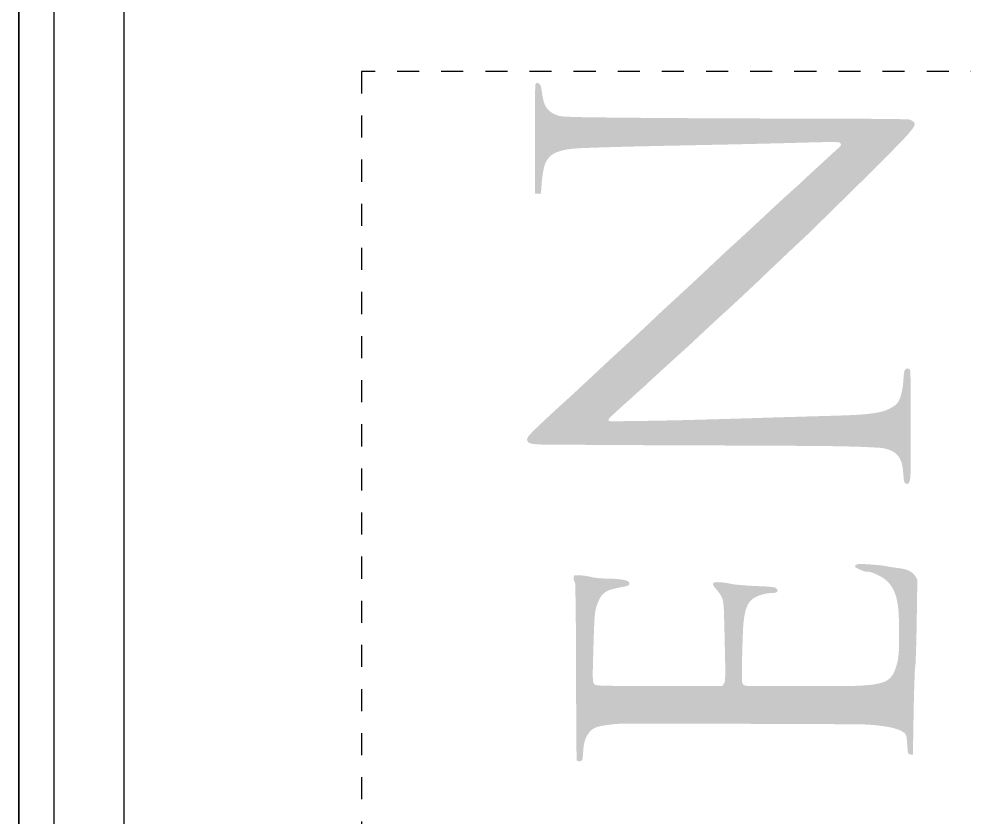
# Model space of a CAD drawing. Header units: inches. Extents: x 1062 to 6528, y -11616 to 5280.
# Drawn here: x 4770 to 4824, y -10907.6 to -10862 of the extents above; entities that cross this region are included whole.
import ezdxf
from ezdxf.enums import TextEntityAlignment as Align

# ---------------------------------------------------------------- set-up
doc = ezdxf.new("R2010")
doc.units = ezdxf.units.IN
doc.header["$LTSCALE"] = 24
doc.header["$MEASUREMENT"] = 0
doc.linetypes.add('DASH', pattern=[0.1236, 0.0618, -0.0618])
doc.linetypes.add('HIDDEN', pattern=[0.375, 0.25, -0.125])
doc.layers.get('Defpoints').update_dxf_attribs({"color": 3, "linetype": 'HIDDEN'})
doc.layers.add('TB', color=5, linetype='CONTINUOUS')
doc.styles.add('ROMANT', font='times.ttf')

# ---------------------------------------------------------------- blocks, each defined once
blk = doc.blocks.new('CAMDEN LOGO')
at = {"layer": 'TB', "true_color": 0x284b69}
h = blk.add_hatch(color=139, dxfattribs=at)
h.dxf.hatch_style = 1
edge = h.paths.add_edge_path()
edge.add_arc((107.1834845945577, 29.16286204242576), 0.1788230601192235, 134.9999653554437, 160.8934864134729)
edge.add_arc((108.2370124103554, 28.79791041466351), 1.293771735739953, 160.8934539102967, 166.9088165929871)
edge.add_arc((108.7525077246028, 28.67803587700288), 1.823021510219944, 166.9088583300401, 172.3264254826773)
edge.add_arc((110.3888024982643, 28.45757253249033), 3.474101360674132, 172.326490249373, 175.6700347105698)
edge.add_arc((112.2682913231274, 28.31527539486925), 5.358969185771497, 175.6701508376098, 179.586967306098)
edge.add_arc((6266.88984467935, -16.04665028835896), 6160.140398732012, 179.5870245829019, 179.6154432893948)
edge.add_arc((1956.273302107312, 12.88615021345063), 1849.426758968881, 179.6154573192836, 179.723860926038)
edge.add_arc((3458.924037394541, 5.644233173530694), 3352.094945103672, 179.7238646589813, 179.793307141626)
edge.add_arc((-3483.97340713532, 30.69028893399135), 3590.847675296449, 359.67574185303755, 359.7933127822847, ccw=False)
edge.add_arc((-34.19960697880288, 11.16664093147594), 141.0186295207984, 358.44728550581556, 359.67569525475926, ccw=False)
edge.add_arc((64.90822758718059, 8.480160132425425), 41.87439090129033, 356.11520234954054, 358.4472892644383, ccw=False)
edge.add_arc((104.5738081740074, 5.786601873558055), 2.117460192498756, 335.6774675575431, 356.1152966267387, ccw=False)
edge.add_arc((105.2352980182204, 5.487613219045699), 1.391538000028679, 318.80238699214186, 335.67751657252245, ccw=False)
edge.add_arc((105.4276560091821, 5.319230280578182), 1.135892912740424, 299.15331578634266, 318.8024022500477, ccw=False)
edge.add_arc((105.2467892803897, 5.643474224230914), 1.507170313855903, 282.5216304459708, 299.15329811145153, ccw=False)
edge.add_arc((104.7788353775677, 7.750520357822353), 3.66555495618572, 273.9591854960071, 282.52160600539037, ccw=False)
edge.add_arc((106.2432707559856, -13.40843179344253), 17.54401427840944, 93.959194572099, 95.33015163152021)
edge.add_arc((104.7126759006387, 2.997001562860675), 1.067334873280145, 95.3301081413037, 105.8886609806264)
edge.add_arc((104.4912448595587, 3.774923893028443), 0.2585117419823826, 105.8885602796253, 132.1184886196137)
edge.add_arc((104.4443049916072, 3.826839701111709), 0.1885217260355378, 132.1185118917909, 165.3449414300047)
edge.add_arc((104.4046405704657, 3.837212324371279), 0.1475234624399163, 165.3449802914053, 246.473559662997)
edge.add_arc((104.766740589831, 4.668932383975942), 1.054647864916191, 246.4734912224733, 265.6900255634798)
edge.add_arc((105.5304058002175, 14.80149205087255), 11.2159445320132, 265.6899222492971, 269.8078996585373)
edge.add_arc((108.0091952025896, 753.7368129803881), 750.1554230511179, 269.8078011305854, 270.010857320047)
edge.add_arc((107.9630822572444, 997.5441681120067), 993.9627825435495, 270.0108522722053, 270.1440076488109)
edge.add_arc((110.3787389781482, 36.43095891865536), 32.84653760575753, 270.1440384004512, 271.7120848261704)
edge.add_arc((110.9883814074465, 16.0348637154473), 12.44133328357687, 271.7121092485019, 274.0444253227857)
edge.add_arc((111.8550007590666, 3.778206901607717), 0.1540770661451856, 274.0444234647217, 327.7553193188945)
edge.add_arc((111.7130285020357, 3.867766605073626), 0.3219373123375512, 327.755273082088, 339.6031003766757)
edge.add_arc((111.8682240349253, 3.810059654903142), 0.1563603044911968, 339.6030344542111, 359.9376354983707)
edge.add_arc((111.8683657531492, 3.810059562971816), 0.156218586252297, 359.9376126398309, 380.283355433713)
edge.add_arc((111.7138028937607, 3.752936236671957), 0.3209995072036311, 20.28332662140201, 32.15538232838529)
edge.add_arc((111.8527654181871, 3.840294575583783), 0.1568591326087735, 32.15537607974653, 65.79750765779013)
edge.add_arc((111.6708122856744, 3.435477843654354), 0.6006873976864533, 65.79749782181176, 78.19565507335545)
edge.add_arc((111.439215097409, 2.327309922110288), 1.732797551315583, 78.19561808739142, 84.95982649322973)
edge.add_arc((110.3585773795912, -9.92542319497855), 14.03309212973144, 84.95980593119734, 86.4091406488968)
edge.add_arc((111.6056731017015, 9.947152829134922), 5.878575946409639, 261.2609292885709, 266.4091203076687, ccw=False)
edge.add_arc((111.275223840923, 7.797485448317701), 3.703658347492022, 253.9836580039154, 261.26098373384247, ccw=False)
edge.add_arc((110.9976809243426, 6.830620966750786), 2.697747319486883, 245.5839742175366, 253.983668579919, ccw=False)
edge.add_arc((110.2692985995272, 5.226100926019825), 0.9356391014137679, 227.0789437409686, 245.5838933292874, ccw=False)
edge.add_arc((110.0245652922786, 4.962930607560423), 0.5762604595960391, 216.0312614565147, 227.0789483575063, ccw=False)
edge.add_arc((111.7645363199026, 6.22854306556647), 2.727835248171252, 212.5444829994735, 216.0312351005976, ccw=False)
edge.add_arc((112.0795677876276, 6.429582733482818), 3.101548739674076, 209.0980340733478, 212.5444591736701, ccw=False)
edge.add_arc((111.8355282181938, 6.293761158418448), 2.822258905095265, 205.3988484442421, 209.0980010692937, ccw=False)
edge.add_arc((111.5569209650639, 6.161473348802502), 2.513840251206681, 192.2745579452254, 205.3988027075009, ccw=False)
edge.add_arc((116.2462048299831, 7.181713639119806), 7.312826958394083, 186.3562426120696, 192.2744975062187, ccw=False)
edge.add_arc((125.2536596743084, 8.185091149285398), 16.37599468278481, 182.5734416920197, 186.3562238678525, ccw=False)
edge.add_arc((201.711922334569, 11.62161657656432), 92.91144814088142, 181.5265953581216, 182.5734965596606, ccw=False)
edge.add_arc((-522.2749924266391, -7.673482909180592), 631.3325394832203, 1.526644584714503, 1.619234559370256)
edge.add_arc((-1157.688705592268, -25.63587077639343), 1267.000089588466, 1.619243368906109, 1.674247316182593)
edge.add_arc((-1154.502787493414, -25.54204247969349), 1263.812790201357, 1.674215337869576, 1.72921928514606)
edge.add_arc((-502.369948351834, -5.854851843476212), 611.3828511569953, 1.729268759834553, 1.823921382208564)
edge.add_arc((1141.892585869125, 46.50605307215366), 1033.713178200136, 181.5702542823865, 181.823959890436, ccw=False)
edge.add_arc((348.7177912109455, 24.7626010902122), 240.2404108129953, 180.8203282164413, 181.5702127026325, ccw=False)
edge.add_arc((1038.013183215666, 34.63121338243596), 929.6064434453377, 180.6687766018504, 180.82026662082, ccw=False)
edge.add_arc((108.5958073041265, 23.78223234993604), 0.1257502430896133, 108.59097908046999, 180.6687702466641, ccw=False)
edge.add_arc((108.5727603012283, 23.85075085864682), 0.05345950801077792, 63.03159813090667, 108.5909931441266, ccw=False)
edge.add_arc((108.354690664637, 23.42217961104816), 0.5343209024575492, 54.62212809091301, 63.03166408008718, ccw=False)
edge.add_arc((108.2486416791407, 23.27283255111442), 0.7174900364177469, 46.74749495307708, 54.622105953889616, ccw=False)
edge.add_arc((107.9968724602695, 23.00521767252812), 1.0849209317068, 40.9710034781254, 46.747486355015496, ccw=False)
edge.add_arc((117.1419163831488, 30.9467560439974), 11.02705083415082, 220.9709834156949, 221.5925265080509)
edge.add_arc((119.9027860725164, 33.39734708501427), 14.71863557404521, 221.5925851481191, 222.0931202821196)
edge.add_arc((118.9640106463939, 32.54931107743383), 13.45354096461608, 222.0931454105372, 222.5989517308444)
edge.add_arc((111.8544104927978, 26.01193750020954), 3.795193920104447, 222.5989388037276, 223.8963305760031)
edge.add_arc((105.998823996686, 20.37771806071092), 4.330833516840652, 42.61071198194509, 43.89618661049229, ccw=False)
edge.add_arc((82.41644147183615, -1.315539896528577), 36.37340217710416, 42.342347015079326, 42.610720323650526, ccw=False)
edge.add_arc((79.5703958867307, -3.90915898159156), 40.22396517860556, 42.06075389271223, 42.34241980298532, ccw=False)
edge.add_arc((77.21958404238103, -6.03039052356857), 43.39034159047688, 41.79470490289458, 42.06078638340108, ccw=False)
edge.add_arc((307.8340517020279, 200.1243064444259), 265.9360099800119, 221.7946908950063, 221.9438890837816)
edge.add_arc((287.2398649612651, 181.6173088897305), 238.2479351840592, 221.9438183095246, 222.1058507469904)
edge.add_arc((294.7856525752832, 188.4367966639053), 248.4186934751809, 222.1058414553211, 222.2392260149674)
edge.add_arc((121.0388880198352, 30.67597786823197), 13.73504653623092, 222.239264555003, 223.3377308282461)
edge.add_arc((89.66076747671741, 1.067703953572817), 29.40700178120393, 42.52366412241349, 43.33771913418332, ccw=False)
edge.add_arc((-151.571330637129, -220.1635621715378), 356.7236653834618, 42.39273121643862, 42.523594762624214, ccw=False)
edge.add_arc((-130.4688579573149, -200.8989222205865), 328.1502388200924, 42.237759192275576, 42.39268695647962, ccw=False)
edge.add_arc((-35.10602812786874, -114.314759399017), 199.3446233968124, 42.012734848521916, 42.23779259810652, ccw=False)
edge.add_arc((185.5797549704293, 84.48047008556631), 97.67685415579942, 222.0127446871507, 222.2327604128921)
edge.add_arc((181.028120664434, 80.3484335096249), 91.52940744096551, 222.2327039241249, 222.4637204288792)
edge.add_arc((174.4455642331768, 74.32426604690374), 82.60636744390881, 222.4637054972005, 222.6846379545657)
edge.add_arc((121.2001916653508, 25.21728416017905), 10.17318878999719, 222.684671249863, 223.7178217474974)
edge.add_arc((72.34990438352543, -21.49406995652313), 57.41602019289764, 43.08889157042978, 43.71776846798491, ccw=False)
edge.add_arc((-71.41202352150322, -155.9711782808732), 254.2702418346958, 42.88045655631299, 43.08878395324359, ccw=False)
edge.add_arc((-79.61513416175421, -163.5880707914908), 265.4643507963579, 42.683478274611275, 42.88034652459652, ccw=False)
edge.add_arc((88.20157202119208, -8.820837225936572), 37.17649860174775, 41.84374664510818, 42.68346983193322, ccw=False)
edge.add_arc((138.9660731366375, 36.63771126941984), 30.96683713115216, 221.843819832094, 222.9173057063885)
edge.add_arc((336.3959335342934, 220.2124349452296), 300.5558371835992, 222.9173642339673, 223.1195036916731)
edge.add_arc((316.8862767221135, 201.9430347746164), 273.8276181723393, 223.1194845242046, 223.3459173711633)
edge.add_arc((166.4547565723096, 59.95572151060063), 66.97008414828494, 223.34589716923, 223.9905875798431)
edge.add_arc((63.33962636554588, -39.58879996394697), 76.35417002093014, 43.51212361029832, 43.99065726536429, ccw=False)
edge.add_arc((-455.5859782456664, -532.2395673648431), 791.8879300503249, 43.42618149464403, 43.51212515988499, ccw=False)
edge.add_arc((-888.8414226581117, -942.3220833222329), 1388.442998762171, 43.37547287003417, 43.42612233829908, ccw=False)
edge.add_arc((108.7216689373445, 0.2178634695958692), 16.03137209478774, 42.150232064131615, 43.37543334136012, ccw=False)
edge.add_arc((132.9211827457511, 22.12237657344147), 16.60946372294042, 222.1502479482077, 224.4200033384968)
edge.add_arc((2240.75814425023, 2087.709005439629), 2967.816806088975, 224.4199768193362, 224.4775017807593)
edge.add_arc((1124.451704800851, 991.577131427721), 1403.32163128749, 224.4774465215137, 224.5931839862915)
edge.add_arc((200.73606212915, 80.88653750776524), 106.1678445795797, 224.5931969584653, 225.3579781846563)
edge.add_arc((251.520333829083, 132.3093737486891), 178.440594210085, 225.3579728830371, 225.9123657642528)
edge.add_arc((134.6167351159975, 11.6221147556914), 10.41718549774931, 225.9123876906579, 230.307122793298)
edge.add_arc((129.6998236971749, 5.698172262985764), 2.718541944666716, 230.3071798408554, 239.6604469985259)
edge.add_arc((128.4385784967963, 3.543226203767091), 0.2216374663924091, 239.6604447571947, 298.1549774641364)
edge.add_arc((128.438329349794, 3.543692024676119), 0.2221657308433068, 298.1549426977515, 315.8135390201397)
edge.add_arc((128.1446090445925, 3.829188253002911), 0.6317749520243219, 315.8134919882154, 323.9112852882499)
edge.add_arc((128.0781667630954, 3.877619339512563), 0.7139950645919823, 323.9112473914438, 331.6846774690076)
edge.add_arc((128.1970528893544, 3.813565480577864), 0.5789513388582752, 331.6846128411071, 340.7813817786476)
edge.add_arc((128.122374576642, 3.839598679297268), 0.6580372277681241, 340.7813615325799, 359.1362540223554)
edge.add_arc((-340.629869537288, 10.90616079462691), 469.4635434475383, 359.1363165435858, 359.3196629989137)
edge.add_arc((-119.2142530098017, 8.276949569908226), 248.0323171177617, 359.3196565082712, 359.7844392344984)
edge.add_arc((-1084.185387544246, 11.90798484186476), 1213.010283136557, 359.7844127728581, 359.9276522029898)
edge.add_arc((1538.089297265176, 8.598025659730155), 1409.266490665817, 179.8108179306473, 179.9277013107202, ccw=False)
edge.add_arc((2372.228708222452, 5.846183682431302), 2243.41044079846, 179.7283725719378, 179.8108784908723, ccw=False)
edge.add_arc((2255.969516769251, 6.398173722702012), 2127.149938951794, 179.6452013294228, 179.7283947976217, ccw=False)
edge.add_arc((911.0697118562366, 14.72706382714782), 782.2243441085733, 179.4696924637036, 179.6452466977958, ccw=False)
edge.add_arc((1700.023965560883, 7.427419748609594), 1571.212366348691, 179.3586414659008, 179.4697952694408, ccw=False)
edge.add_arc((193.566966861812, 24.29115995401318), 64.66098167470483, 178.2347632426, 179.3586682439083, ccw=False)
edge.add_arc((147.4196202227813, 25.71336404369222), 18.49172495234199, 176.0121888339601, 178.2347370368009, ccw=False)
edge.add_arc((130.2008493623307, 26.91373801462132), 1.231163906573235, 159.9444629801447, 176.0122406386602, ccw=False)
edge.add_arc((130.9790398175455, 26.62964699268886), 2.059588974596834, 146.4954576532338, 159.9445066440496, ccw=False)
edge.add_arc((130.1626192789099, 27.17011647187761), 1.080482364548207, 124.70096633700399, 146.4954323382763, ccw=False)
edge.add_arc((130.3141532246773, 26.95128267878707), 1.346660435992117, 105.6669872152774, 124.7009937279827, ccw=False)
edge.add_arc((131.0672400738713, 24.26616157794658), 4.135390456734808, 97.41953112825621, 105.66701966421971, ccw=False)
edge.add_arc((129.8035496266211, 33.97013814461351), 5.650521598504505, 277.4195319150219, 281.3500953404916)
edge.add_arc((130.7803476232875, 29.10389025894116), 0.6872058911268728, 281.3500657116726, 299.8944055050857)
edge.add_arc((131.0278582074907, 28.6733591857155), 0.1905989093956383, 299.894360695528, 341.7791225736551)
edge.add_arc((131.0111750550541, 28.67885117358256), 0.2081627787278186, 341.7790939469977, 380.9935607219388)
edge.add_arc((131.1149515178404, 28.71867386135287), 0.09700792867781037, 20.99355129019535, 87.24556805085882)
edge.add_arc((129.9912170628868, 5.362118578916153), 23.48058023461259, 87.24550029447232, 88.61714487863273)
edge.add_arc((129.6299204335255, -9.603644077267091), 38.45070338491603, 88.61711183142279, 90.01465316267148)
edge.add_arc((129.8266001448128, -773.6526694805887), 802.4997541026006, 90.0147443558059, 90.16829702192437)
edge.add_line((127.4693911907571, 28.8436226608018), (123.7720419683974, 28.83275870065572))
edge.add_line((123.7720419683974, 28.83275870065572), (123.7720419683974, 28.63752174950909))
edge.add_line((123.7720419683974, 28.63752174950915), (123.7720419683974, 28.44228479836252))
edge.add_line((123.7720419683974, 28.44228479836616), (124.4879107892666, 28.3893279467905))
edge.add_arc((123.9370789496015, 20.94318284579774), 7.466491316582362, 77.5947529513519, 85.76922587532022, ccw=False)
edge.add_arc((125.2109557392805, 26.73458322231906), 1.536644742138174, 51.20035202105902, 77.59470995147558, ccw=False)
edge.add_arc((125.406992244004, 26.9784072758184), 1.223786179445907, 20.6041103223061, 51.200330091208116, ccw=False)
edge.add_arc((122.8268628322785, 26.00838476964745), 3.980235243682368, 7.893429316603772, 20.604169162277117, ccw=False)
edge.add_arc((119.2783428086086, 25.51640678140998), 7.562697623005846, 2.339538188775691, 7.893391180748893, ccw=False)
edge.add_arc((-38.96417789954103, 19.05153972500401), 165.9372216668843, 1.7500159986564086, 2.339473678498905, ccw=False)
edge.add_arc((-184.9313262927808, 14.59156126760681), 311.9724907557733, 1.2715260200212128, 1.7500596750871864, ccw=False)
edge.add_arc((-2162.490181501591, -29.30461045915192), 2290.018470935783, 1.1615770495034212, 1.271584937719922, ccw=False)
edge.add_arc((797.0374626644052, 30.70389645945679), 670.1174883551624, 181.1616423048981, 181.2835677121994)
edge.add_arc((1335.764900377018, 42.77683301125947), 1208.980186951913, 181.2836665001276, 181.3620471234455)
edge.add_arc((1303.022833477289, 41.9993842983163), 1176.228891248738, 181.3620982135202, 181.4409372030204)
edge.add_arc((632.2128773449303, 25.12535328371078), 505.2067379863591, 181.4409136480309, 181.5891951047201)
edge.add_arc((-252.1024220440268, 0.5912043099392861), 379.4488295648026, 1.2770298316040112, 1.5891770453757772, ccw=False)
edge.add_arc((121.7562219605952, 8.92528479643292), 5.497305173565338, -5.19153580957061, 1.2770437596303168, ccw=False)
edge.add_arc((127.0698380213316, 8.442499215536571), 0.1618016773581313, 288.13832937885286, 354.8084986583263, ccw=False)
edge.add_arc((127.0694155000956, 8.443787983608132), 0.1631579395863091, 221.8710530837854, 288.138440318306, ccw=False)
edge.add_arc((90.5786471587171, -24.26434056494915), 48.84090155851101, 41.87113806683479, 42.57197785724159)
edge.add_arc((-417.5133437202767, -491.0204021059135), 738.7819803330781, 42.57197426823205, 42.66846035523164)
edge.add_arc((-665.5310344525287, -719.6311388216952), 1076.088434255445, 42.66843101986887, 42.73626922083112)
edge.add_arc((111.8261579817945, -1.394947694480635), 17.71825758080909, 42.73628207569283, 44.0247359908263)
edge.add_arc((127.2438958566563, 13.50666433187271), 3.723866431563908, 222.348824529685, 224.0248107951965, ccw=False)
edge.add_arc((212.2941204439476, 91.02917512065602), 118.8033189039548, 222.2116062216896, 222.3488868929842, ccw=False)
edge.add_arc((202.606592426484, 82.24158760293369), 105.7239499029584, 222.0276135408646, 222.211647545105, ccw=False)
edge.add_arc((235.4473024280805, 111.839990259833), 149.9345557938165, 221.8859281036725, 222.0275632525976, ccw=False)
edge.add_arc((74.70044894395232, -32.31856283584003), 65.9849647125493, 41.8858618024109, 42.24269962886398)
edge.add_arc((45.69129500283634, -58.66170603331452), 105.1703217466755, 42.24263029357603, 42.49427325607027)
edge.add_arc((49.75054548197659, -54.94273627654715), 99.66502879365183, 42.49423157646008, 42.74816636734656)
edge.add_arc((95.95443128951592, -12.23503809447729), 36.74645802375502, 42.74815771830681, 43.28284096265045)
edge.add_arc((268.2060379187697, 149.9891614792085), 199.8699127405774, 223.0295656862352, 223.2828129286093, ccw=False)
edge.add_arc((359.1922742997795, 234.9228129798824), 324.3376610451298, 222.853297184208, 223.0295389672494, ccw=False)
edge.add_arc((350.0896628440651, 226.4781281835798), 311.9211302652798, 222.6832658920333, 222.8533197344197, ccw=False)
edge.add_arc((164.9845806497642, 55.76816423240851), 60.11608018413653, 222.1073431526053, 222.6832791158953, ccw=False)
edge.add_arc((10.00249579870979, -84.30507674038104), 148.7857136363175, 42.10737099905595, 42.19423139663888)
edge.add_arc((43.44824213479023, -53.9845605089819), 103.6420357565935, 42.19427204968635, 42.30817604997991)
edge.add_arc((32.12254708578348, -64.29311368139926), 118.9566574251712, 42.30817922759439, 42.39137269579328)
edge.add_arc((117.4617977623393, 13.60877919590584), 3.407998324767223, 42.39125370166228, 43.47184409571043)
edge.add_arc((134.819994973881, 30.06486364680453), 20.51081698640746, 223.2714862927964, 223.4717922869712, ccw=False)
edge.add_arc((3003.092286216331, 2730.289874168502), 3959.825610723518, 223.2666279472817, 223.2714407927601, ccw=False)
edge.add_arc((1663.099669426472, 1469.017445932115), 2119.611397301437, 223.2560849663148, 223.2666273897377, ccw=False)
edge.add_arc((2726.474661806158, 2469.550273994576), 3579.690954875472, 223.2489409933859, 223.2560456700433, ccw=False)
edge.add_arc((-5164.130685798207, -4952.907318644302), 7253.338605971351, 43.24889594123355, 43.25256287112207)
edge.add_arc((-4725.803070243703, -4540.532903758842), 6651.52156017602, 43.25256281465348, 43.25645892766)
edge.add_arc((-4295.962721292934, -4136.094762081509), 6061.324189795595, 43.25650455417713, 43.26017148406565)
edge.add_arc((-353.5513274246796, -426.1255470265452), 647.7782931437257, 43.26020660519416, 43.27922880394882)
edge.add_arc((160.4235154753223, 57.86816979955975), 58.21041573286109, 222.8197181219849, 223.2792296579312, ccw=False)
edge.add_arc((577.1617374188527, 444.0386592925689), 626.3639095916271, 222.7392869293579, 222.8197302004907, ccw=False)
edge.add_arc((532.5959459522701, 402.859115103285), 565.6855392458333, 222.6490779881665, 222.7393761320067, ccw=False)
edge.add_arc((201.5015043123012, 97.8785256848467), 115.5336879702783, 222.3560200804271, 222.6491451285807, ccw=False)
edge.add_arc((99.94033667648546, 5.283282189575658), 21.90193292001228, 42.35604377052299, 42.888206014225)
edge.add_arc((76.58464848324456, -16.41123535956902), 53.77888796075946, 42.88822954602583, 43.16026977938857)
edge.add_arc((75.11513771559112, -17.78927940710193), 55.79345175800766, 43.16026821827018, 43.43047498925442)
edge.add_arc((92.11700970766105, -1.694324065388315), 32.38167611659623, 43.4305448578374, 43.8366569179647)
edge.add_arc((157.526674122958, 61.11172778695044), 58.29921684438725, 223.2231758720048, 223.8366976134675, ccw=False)
edge.add_arc((327.3816836540582, 220.7452728420166), 291.394890269808, 223.0370408655454, 223.2231375165034, ccw=False)
edge.add_arc((324.3863636371916, 217.9479862837705), 287.2965059581545, 222.8446858764292, 223.0369704673574, ccw=False)
edge.add_arc((177.56432097996, 81.77635233269012), 87.04809497085607, 222.3766567447256, 222.8446480213181, ccw=False)
edge.add_arc((-44.64369405284469, -120.9612018990399), 213.7490423837103, 42.37659894030911, 42.53427690065048)
edge.add_arc((33.24017516564709, -49.50792547953782), 108.0538778986913, 42.53423957424371, 42.79688331255365)
edge.add_arc((52.98692618583664, -31.22422838682948), 81.14239790908049, 42.79688316318232, 43.10238407859909)
edge.add_arc((70.65114719154008, -14.69304103827628), 56.94932330317607, 43.10244065106043, 43.50076050917487)
edge.add_arc((189.0781845156253, 97.69323694331428), 106.3162231171575, 223.1050508953094, 223.5008497466923, ccw=False)
edge.add_arc((310.1616045370665, 211.0217755133694), 272.1611876425347, 222.9089709030807, 223.1051516042173, ccw=False)
edge.add_arc((316.8219800291299, 217.2130595180577), 281.2547347674032, 222.7270200691435, 222.9089914266366, ccw=False)
edge.add_arc((141.4482457967151, 55.22960401947742), 42.51934460943302, 221.9924544590696, 222.7269838373995, ccw=False)
edge.add_arc((52.07077435825431, -25.22480211161783), 77.7355674176626, 41.99238875693673, 42.64212115593699)
edge.add_arc((32.78648917671399, -42.98365792334758), 103.9512233258666, 42.64206619733741, 43.16460280104654)
edge.add_arc((31.69026788164774, -44.01168892684623), 105.4540702458487, 43.16455699326023, 43.62750626205388)
edge.add_arc((100.5271027540493, 21.60379176327299), 10.35464258487134, 43.62748804068003, 46.17131617947165)
edge.add_arc((105.1278341910829, 26.39658741697102), 3.711027610040522, 46.1712884245233, 50.90943258737971)
edge.add_arc((107.1465948196783, 28.8815076240821), 0.5094306786198278, 50.90942724392011, 71.40659729768144)
edge.add_arc((107.2437451231735, 29.17029284737575), 0.204742171022067, 71.40669147681409, 108.1227927538707)
edge.add_arc((107.2766793518485, 29.06966686679979), 0.3106206456297188, 108.1228412149772, 134.9999254918013)
h = blk.add_hatch(color=139, dxfattribs=at)
h.dxf.hatch_style = 1
edge = h.paths.add_edge_path()
edge.add_arc((97.51663783106414, 26.43568603463925), 0.3006468884387052, 271.21682991292073, 301.86820295840346, ccw=False)
edge.add_arc((92.46751972141192, 264.1439153128901), 238.0624938283673, 270.93126444509215, 271.2168264624056, ccw=False)
edge.add_arc((93.82264885062159, 180.7855758120651), 154.6931401109265, 270.2989001523898, 270.9312147706894, ccw=False)
edge.add_arc((88.00050518824446, 1297.063982312724), 1270.986729708334, 270.1647693867854, 270.29884149555176, ccw=False)
edge.add_arc((94.93001874521087, -1112.879491087227), 1138.966706178373, 90.16472186843147, 90.27862586872504)
edge.add_arc((92.27006465474187, -565.9456740949694), 592.0264210234157, 90.27860385657453, 90.46447132456535)
edge.add_arc((132.134184727568, -5484.175398788266), 5510.417699980504, 90.46440220647168, 90.48227848964349)
edge.add_arc((85.75341727871273, 25.8349149231104), 0.2121835959409537, 90.48222152164212, 110.1834050668318)
edge.add_arc((85.70390873114957, 25.96959577276485), 0.06869133989151406, 110.1834616336231, 145.2547143424274)
edge.add_arc((85.78971498385363, 25.9100803525881), 0.1731173818651408, 145.2547246826481, 162.8465667191167)
edge.add_arc((85.8777827052445, 25.88289752006008), 0.2652847835591831, 162.8466215923893, 176.9257084742503)
edge.add_arc((86.05238206161084, 25.87352049711328), 0.4401357595443102, 176.9257565712437, 186.5615793493876)
edge.add_arc((85.92144121665388, 25.85845898958777), 0.3083315339405151, 186.561559406196, 207.3369813253177)
edge.add_arc((85.7485461616352, 25.76907982165702), 0.1137002525147113, 207.3369788295033, 251.0380397841996)
edge.add_arc((85.89091015354188, 26.18342689735474), 0.5518223876895332, 251.0379916170361, 265.3869322468075)
edge.add_arc((87.94914414878531, 51.69178770353366), 26.14308648693594, 265.386878903458, 266.2822927896474)
edge.add_arc((85.92004700944926, 20.4641155306571), 5.150439114020031, 81.48501467395931, 86.28226249558458, ccw=False)
edge.add_arc((86.36147940867522, 23.41253961035861), 2.169152962564397, 72.33101652666141, 81.48499045530838, ccw=False)
edge.add_arc((86.52552223683779, 23.92751365603922), 1.628682503430648, 61.55203516792949, 72.33104209499658, ccw=False)
edge.add_arc((86.49954622837959, 23.8795679045119), 1.6832127528805, 51.03602207686947, 61.55203690592492, ccw=False)
edge.add_arc((86.8389766381124, 24.2992684443885), 1.143433588570948, 37.77747490341869, 51.036033374170984, ccw=False)
edge.add_arc((86.97154346522711, 24.40201332491202), 0.9757121703666027, 22.844265361878115, 37.7775232648936, ccw=False)
edge.add_arc((86.34035620458508, 24.1361102356789), 1.660622245383339, 12.026231421755824, 22.844341721109686, ccw=False)
edge.add_arc((80.74980296557078, 22.94511300291001), 7.37663133623328, 8.450218384975017, 12.026330680812123, ccw=False)
edge.add_arc((79.12115878915574, 22.70314584508444), 9.023151897517455, -0.03431771300171249, 8.450288266168911, ccw=False)
edge.add_arc((-3415.914994589494, 24.79759880068846), 3504.059932842321, 359.8382388918303, 359.96566469233676, ccw=False)
edge.add_arc((-2742.334585230557, 22.89681306500742), 2830.476841562908, 359.68260506498075, 359.83822037822324, ccw=False)
edge.add_arc((74.34951456905765, 7.293372146826385), 13.74952330286668, 352.92372865330793, 359.6826704342857, ccw=False)
edge.add_arc((78.84917226382458, 6.734801062254661), 9.215328663617736, 348.70518181590785, 352.92373733529666, ccw=False)
edge.add_arc((84.68869573568372, 5.568498518990083), 3.260473837442708, 339.5470859608854, 348.7051786049354, ccw=False)
edge.add_arc((86.0651025172574, 5.055169176416626), 1.791459663819674, 327.1085061975366, 339.5471098749736, ccw=False)
edge.add_arc((87.14579385583602, 4.356266409021515), 0.504463608054517, 295.170701939907, 327.1084826194295, ccw=False)
edge.add_arc((87.26004455550174, 4.113148352138722), 0.2358381960852637, 278.4401310687302, 295.17073819906875, ccw=False)
edge.add_arc((86.24877021968678, 10.92847245256169), 7.125781474232157, 277.0175830886502, 278.44010443416704, ccw=False)
edge.add_arc((86.32184672308904, 10.33484492399069), 6.527672940589586, 275.15594098696874, 277.0175545105999, ccw=False)
edge.add_arc((86.06695203066738, 13.15974716051241), 9.364051608914234, 273.73547347630495, 275.15593225310835, ccw=False)
edge.add_arc((88.05010444428808, -17.2158878510929), 21.07625219795404, 93.73537140376655, 94.75981311840768)
edge.add_arc((86.34736994830746, 3.23343800320518), 0.556158809787449, 94.75981948062527, 108.8437010617122)
edge.add_arc((86.2055513573232, 3.648988388004312), 0.1170749509935778, 108.8437356613954, 150.3656108057238)
edge.add_arc((86.32821129605509, 3.579210193875127), 0.2581935427715517, 150.3655649017017, 173.3699425525622)
edge.add_line((86.07174446579211, 3.609020770915862), (86.05217853441718, 3.440691571614792))
edge.add_line((86.05217853441718, 3.440691571614792), (88.77252228998168, 3.394769953412862))
edge.add_arc((86.35234764235156, -139.967282158743), 143.3824788149993, 88.60313206028559, 89.03284990305872, ccw=False)
edge.add_arc((87.43157134930334, -95.70359793395745), 99.1056398928922, 88.0362845727505, 88.60305326829462, ccw=False)
edge.add_arc((86.88703783322126, -111.5839040494893), 114.9952792554158, 87.62693915459909, 88.03625976822462, ccw=False)
edge.add_arc((91.51852067305208, 0.1758564212206863), 3.139592346941958, 82.1298754966515, 87.62692410653398, ccw=False)
edge.add_arc((92.37129967223518, 6.345114757831851), 3.088327084561943, 262.12983551827, 267.714609964058)
edge.add_arc((96.72800794261093, 115.5130233944788), 112.3431355968286, 267.7146335653736, 268.1324339267541)
edge.add_arc((96.22631838298639, 100.125378564331), 96.94731454597412, 268.1324037130955, 268.7101731297143)
edge.add_arc((97.19961625277028, 143.3529730333773), 140.1858648491875, 268.7101707998218, 269.1483683875589)
edge.add_line((95.11600173296029, 3.182593658676666), (97.82803171343448, 3.142281848871306))
edge.add_line((97.82803171343312, 3.142281848871306), (98.06231644528316, 3.287077836872612))
edge.add_arc((97.62264500049878, 3.998480083635371), 0.8363038539054658, 301.7175138434671, 319.2895340650538)
edge.add_arc((97.37710235637405, 4.209758108606508), 1.160232231666763, 319.2895346318689, 333.0379860529746)
edge.add_arc((97.09475371153167, 4.353385892104342), 1.477012435335815, 333.0379973320642, 345.1219259856331)
edge.add_arc((96.25561714367723, 4.576317815517285), 2.345257113976619, 345.1219550824831, 353.6681262495867)
edge.add_arc((104.9057670125894, 3.616456932055684), 6.357985136487294, 172.0640603783451, 173.6680868303218, ccw=False)
edge.add_arc((116.2071509307161, 2.041020416810596), 17.76865026514579, 171.3189445503196, 172.0640162422273, ccw=False)
edge.add_arc((117.2690377445042, 1.878912452559092), 18.84283953935726, 170.5810503276602, 171.319017417283, ccw=False)
edge.add_arc((110.627958871406, 2.980597368595994), 12.11100188141515, 169.5534219846768, 170.581072198661, ccw=False)
edge.add_arc((92.05714719678235, 6.404588437923024), 6.772820853858504, 349.5534095151168, 353.952726593129)
edge.add_arc((82.66394065990698, 7.399699620968278), 16.21859108772336, 353.9526950377141, 356.2437623478213)
edge.add_arc((75.35511378590763, 7.879557562998372), 23.543153458167, 356.2437307749015, 357.7567757378088)
edge.add_arc((98.21583314803593, 6.984064652375565), 0.6649018355673455, 357.7568141192784, 377.608817425616)
edge.add_arc((98.58392952586564, 7.100894403181513), 0.2787099997606565, 17.60874868618155, 29.55074529926464)
edge.add_arc((98.61833039567864, 7.120398105012242), 0.239164908675028, 29.55066499665513, 42.94467006526673)
edge.add_arc((98.6608811180422, 7.16000040775171), 0.1810365476479252, 42.94470115435598, 58.25834601745817)
edge.add_arc((98.72026189880216, 7.255989954834064), 0.06816462787745062, 58.25833289049778, 90.00009836625289)
edge.add_arc((98.72026183631442, 7.221382845647241), 0.1027717370647991, 90.00003040583711, 151.5747033731675)
edge.add_arc((101.7799030091064, 5.565294518387844), 3.581856768207422, 151.5746990226723, 156.3307118003642)
edge.add_arc((101.0437566862793, 5.887968479332898), 2.778096919943005, 156.3306897551785, 162.6955307366775)
edge.add_arc((99.08762619755908, 6.497402839582691), 0.7292297382157635, 162.6955433666708, 179.9057125182081)
edge.add_arc((97.52439119324481, 6.499974658789455), 0.834007381661353, 341.63466911085044, 359.90575956663855, ccw=False)
edge.add_arc((94.99614293621289, 7.339308868426684), 3.497937028751782, 335.3362915049358, 341.63472009768446, ccw=False)
edge.add_arc((94.81472784723155, 7.422605157337642), 3.697560940714268, 328.9891706697059, 335.33637812074846, ccw=False)
edge.add_arc((96.19261876502333, 6.594329745626538), 2.089884499705414, 319.2591052439299, 328.9891830151614, ccw=False)
edge.add_arc((96.3443605578741, 6.463623497052566), 1.889610449679633, 299.1066321903378, 319.25908610714004, ccw=False)
edge.add_arc((95.94757354303783, 7.176308337766926), 2.705306236918331, 283.706127797765, 299.10669994636925, ccw=False)
edge.add_arc((95.32447958285684, 9.731148995214738), 5.335031862941056, 273.36577661753483, 283.70614298438056, ccw=False)
edge.add_arc((94.25185334679827, 27.96944309202902), 23.60484025285417, 269.9376915036732, 273.3657860783795, ccw=False)
edge.add_arc((94.28683237387759, 60.16565942442696), 55.80107558642133, 269.1562150098774, 269.93772641328104, ccw=False)
edge.add_arc((93.61737416650521, 14.71008486146215), 10.34057148516564, 266.4329239594787, 269.15617877642984, ccw=False)
edge.add_arc((93.2953608769676, 9.544330337243679), 5.164790156420256, 262.33524440211784, 266.43283106589166, ccw=False)
edge.add_arc((93.09147265045522, 8.029329099257296), 3.636130887646714, 257.0047330711355, 262.33525851665775, ccw=False)
edge.add_arc((93.1351341703812, 8.218545371678744), 3.830319265359398, 246.1428059461218, 257.0048210349954, ccw=False)
edge.add_arc((92.07301661451856, 5.816903151602759), 1.204299643246851, 220.4204521727327, 246.1428986179472, ccw=False)
edge.add_arc((92.13401167961638, 5.868853613953007), 1.28441985606859, 195.7344086803714, 220.4205214087107, ccw=False)
edge.add_arc((95.34279131776475, 6.772885258935474), 4.61811750002403, 186.2086871107874, 195.7344653477606, ccw=False)
edge.add_arc((102.686916262579, 7.571846784641792), 12.00557380951176, 180.3337551057133, 186.2087230580835, ccw=False)
edge.add_arc((539.8844305138946, 10.11903280568433), 449.2105081642727, 179.9027166094709, 180.3338095461024, ccw=False)
edge.add_arc((2327.764331075422, 7.085040804482475), 2237.0929830319, 179.8078778280878, 179.9027596335407, ccw=False)
edge.add_arc((91.11122365134452, 14.5849350732623), 0.4273014058272929, 143.8250267954343, 179.8079364780267, ccw=False)
edge.add_arc((90.90736628549712, 14.7339997803783), 0.174758117423242, 100.22570946904659, 143.8251244415806, ccw=False)
edge.add_arc((91.18988601771889, 13.16785378999683), 1.766182216236771, 92.24236764426149, 100.22571037581912, ccw=False)
edge.add_arc((91.44362014625494, 6.68782354934811), 8.251178201410543, 89.05439011420998, 92.24235083966153, ccw=False)
edge.add_arc((87.36936922993027, -240.1600452115262), 255.1326676499199, 88.78764302549001, 89.05441205442162, ccw=False)
edge.add_arc((91.37343541875089, -50.95611081327567), 65.8863695677097, 87.21683354367349, 88.78763003784462, ccw=False)
edge.add_arc((94.23707359353466, 7.949919154223124), 6.910774698913923, 78.98079312357152, 87.21683731655759, ccw=False)
edge.add_arc((95.12563379491803, 12.51299249343643), 2.261992328172166, 62.79103480393081, 78.980819170129, ccw=False)
edge.add_arc((95.67477366833191, 13.58109332209173), 1.060995250433099, 34.278074491605025, 62.79100225872821, ccw=False)
edge.add_arc((95.21739568555131, 13.26934863938115), 1.614510712121311, 23.43935385034888, 34.278044618927424, ccw=False)
edge.add_arc((94.03660179060353, 12.75740818393601), 2.901506148113916, 16.451015382468086, 23.43939212337699, ccw=False)
edge.add_arc((93.96288044109133, 12.73564099877191), 2.978373876855085, 9.530844062084213, 16.45098709834309, ccw=False)
edge.add_arc((94.98405183847899, 12.90709294280654), 1.942909347307049, -4.868617224929039e-06, 9.530806686912001, ccw=False)
edge.add_arc((98.18095898678348, 12.9070933029212), 1.253997800998388, 180.0000239972688, 190.2029278048052)
edge.add_arc((97.16572726093455, 12.72437089082965), 0.2224538431117619, 190.202969736579, 226.8831105599736)
edge.add_arc((97.08170531082033, 12.63463603605769), 0.09952283700620806, 226.8830808414479, 288.943400310295)
edge.add_arc((97.0098858015881, 12.84388680596962), 0.3207555800949364, 288.9433713776739, 315.0000199373263)
edge.add_arc((97.0880513000011, 12.76572121341937), 0.2102128055664201, 315.0000485647607, 347.8195364347558)
edge.add_arc((94.99418675969719, 13.21768385245846), 2.352300324837534, 347.8195274773208, 353.4075085807742)
edge.add_arc((91.33977144523942, 13.64003086433078), 6.031040365800541, 353.4074892655773, 356.9084474179541)
edge.add_arc((42.20835618382716, 16.29358804243597), 55.23406193243406, 356.9084891271801, 357.5955780565865)
edge.add_arc((120.6080732912442, 13.00160166669517), 23.23473961838002, 176.3325545056476, 177.5955698829399, ccw=False)
edge.add_arc((118.5682723452492, 13.13232016223398), 21.1907544854501, 174.9791744973366, 176.3324850800417, ccw=False)
edge.add_arc((116.5109810715403, 13.31304273145182), 19.12554068745404, 173.6911174175916, 174.9791129809709, ccw=False)
edge.add_arc((99.69324980536658, 15.17237805535521), 2.205339365129798, 167.3785270241217, 173.6911542168696, ccw=False)
edge.add_arc((92.72234922191456, 16.73329695968582), 4.938183769169632, 347.3785865868342, 351.6521271766064)
edge.add_arc((93.15522794940716, 16.66977438939549), 4.500669072681557, 351.6521645102478, 356.2336122223535)
edge.add_arc((93.19843318609037, 16.66692415728639), 4.457369924147668, 356.2336891855456, 360.1692931548264)
edge.add_arc((97.39973926129551, 16.67933779922524), 0.2560455096264751, 0.1693132226796373, 31.71749029469706)
edge.add_arc((97.49138271383254, 16.73597666595956), 0.1483121182465703, 31.71746955478509, 65.57846754348724)
edge.add_arc((97.51066017906851, 16.7784314514125), 0.1016856292780531, 65.5784054885996, 110.4700682839484)
edge.add_arc((97.61652386777132, 16.49483283766224), 0.4043988505078089, 110.4699811084937, 128.7146546897095)
edge.add_arc((100.5457097342169, 12.84052554799032), 5.087783482107566, 128.7146438862979, 131.5735549835461)
edge.add_arc((95.36676742367945, 18.67913341092165), 2.716752713781448, 300.6619312949313, 311.5735669821934, ccw=False)
edge.add_arc((96.19327454590257, 17.28502805175029), 1.096060338420142, 279.16773870858924, 300.66191896779833, ccw=False)
edge.add_arc((95.61207205353458, 20.88634001783012), 4.743969906124292, 271.6932669206327, 279.16771498856554, ccw=False)
edge.add_arc((86.59479658481905, 325.9140478407583), 309.9049336557325, 271.3188081039877, 271.6932929855994, ccw=False)
edge.add_arc((83.40386119862796, 464.5306715189673), 448.558279913746, 271.1111373034392, 271.31877715158186, ccw=False)
edge.add_arc((91.71705968024071, 35.91442854667949), 19.86142547150095, 269.1147747850929, 271.1111384317652, ccw=False)
edge.add_arc((91.4979693467958, 21.73564127679882), 5.680945612962091, 265.1687252566812, 269.1148685325297, ccw=False)
edge.add_arc((91.051561059915, 16.45408662848868), 0.3805588476693596, 236.7662041252467, 265.16878042257684, ccw=False)
edge.add_line((90.84299323635241, 16.13577153378648), (90.67937874910422, 16.2429758833463))
edge.add_line((90.67937874910604, 16.24297588334625), (90.67937874910604, 20.4940625893677))
edge.add_arc((1676.340819723771, 20.49450730959816), 1585.661440974727, 179.899863053164, 180.0000160693775, ccw=False)
edge.add_arc((123.883306543421, 23.20774830445251), 33.2015568209411, 178.2861735568998, 179.8998252254987, ccw=False)
edge.add_arc((98.7635081634071, 23.95934909967102), 8.070516762721764, 174.7588326690142, 178.2861406838499, ccw=False)
edge.add_arc((90.98237656498623, 24.67312491983191), 0.2567158391396346, 132.1447103411725, 174.7588129302643, ccw=False)
edge.add_arc((90.99390170959578, 24.66038990421399), 0.2738916820878918, 97.70995023423171, 132.1447275701802, ccw=False)
edge.add_arc((91.30933709033161, 22.33043260887857), 2.625104236817704, 91.16535957230019, 97.70996662390849, ccw=False)
edge.add_arc((91.50121406880953, 12.89763782378449), 12.05985035065429, 88.53029729661893, 91.16532867151187, ccw=False)
edge.add_arc((81.76517080474059, -366.5503978816259), 391.6327713277996, 88.31706506700363, 88.53020530534388, ccw=False)
edge.add_arc((87.86863851107046, -158.813385347579), 183.8061159281778, 87.93269536078441, 88.3170350894618, ccw=False)
edge.add_arc((93.68338508612942, 2.272996428392133), 22.61482065637137, 86.13438649602881, 87.93274951234542, ccw=False)
edge.add_arc((94.60612789560491, 15.92892794300153), 8.92774939097848, 83.18478635457029, 86.13443939177938, ccw=False)
edge.add_arc((95.48001243614362, 23.24103469054691), 1.563607942193665, 72.47779029276012, 83.18476304950877, ccw=False)
edge.add_arc((94.67597161238518, 20.69440994599151), 4.234147070501813, 63.93335065037007, 72.47769090027589, ccw=False)
edge.add_arc((96.0268326431933, 23.45592881935605), 1.159929769709319, 41.54260418759958, 63.93332951748039, ccw=False)
edge.add_arc((96.03264369488352, 23.46107690188379), 1.152166324912617, 19.055209928625516, 41.54263433611692, ccw=False)
edge.add_arc((93.1995532670453, 22.48250728239097), 4.149498450737624, 10.3887069218149, 19.055258488729976, ccw=False)
edge.add_arc((110.1442813686999, 25.58899802127596), 13.07763407762522, 190.3887214830246, 192.5587915718329)
edge.add_arc((98.0916227831649, 22.90401011382929), 0.7295273789204446, 192.5588126444738, 210.3169652387834)
edge.add_arc((97.54343271134348, 22.58345600267481), 0.09449407820252839, 210.3170100671707, 278.7829196358929)
edge.add_arc((97.52703966315039, 22.68955614522056), 0.2018531592205824, 278.7829937514177, 317.8552431713692)
edge.add_arc((97.36768821059468, 22.83376698010696), 0.4167709349647679, 317.8552959536013, 345.685819513464)
edge.add_arc((94.66740930521973, 23.52277058864885), 3.203566969731487, 345.6858304125093, 351.8766228917568)
edge.add_arc((92.8260192932994, 23.78560638876669), 5.063620687726276, 351.8766158402181, 357.0987951201889)
edge.add_arc((84.72055198806629, 24.19638738827902), 13.17949040487601, 357.0987740594287, 359.6554348637283)
edge.add_arc((102.0025476443516, 24.09246124093684), 4.102817731136708, 176.2927200022572, 179.6555117246087, ccw=False)
edge.add_arc((103.8750766832272, 23.97113664537105), 5.979273075369504, 173.7569634061624, 176.292771120906, ccw=False)
edge.add_arc((103.4538922439706, 24.01721959437501), 5.555575105112507, 171.1875473815191, 173.7570408352946, ccw=False)
edge.add_arc((99.81201050455365, 24.58182234524665), 1.870187897479663, 165.4007320925386, 171.1875216476931, ccw=False)
edge.add_arc((95.4972387143489, 25.70567701511581), 2.588545658198886, 345.4007390574075, 349.3576507379434)
edge.add_arc((92.84120094538684, 26.20477160719921), 5.291068931364562, 349.357667463722, 351.6755464875957)
edge.add_arc((92.82565146957495, 26.20704661634031), 5.306783951714535, 351.6755485402789, 353.9920526060095)
edge.add_arc((95.44953996905133, 25.93090098549837), 2.668404284742506, 353.9919641131366, 357.8666230715425)
edge.add_arc((89.40431991541664, 26.15610956340473), 8.717817843128893, 357.8665308305186, 359.5124956845206)
edge.add_arc((97.84956895872529, 26.08425099979942), 0.2722630918597535, 359.5124872615064, 379.6610751066536)
edge.add_arc((98.0315350756664, 26.14926474548568), 0.07903148253379022, 19.66115729525455, 67.83686493999996)
edge.add_arc((97.93604469223828, 25.91484056127823), 0.3321581533295705, 67.83693664350946, 84.44033474815829)
edge.add_arc((97.93144035056503, 25.86753365920103), 0.3796885956411694, 84.44041283843367, 95.29236648339575)
edge.add_arc((97.95658058945537, 25.59612973259712), 0.6522544096888894, 95.29230768055275, 102.5288797039967)
edge.add_arc((97.95387181473143, 25.60831153983091), 0.639775071357178, 102.5287319243113, 109.8117814526071)
edge.add_arc((97.84759087753719, 25.90332781281572), 0.3261985433184308, 109.8117793542558, 121.8680536968848)
at = {"layer": 'Defpoints', "linetype": 'DASH'}
blk.add_lwpolyline([(-132, 40.5), (-132, -40.5), (132, -40.5), (132, 40.5)], close=True, dxfattribs=at)
blk = doc.blocks.new('TB CAMDEN 11X17')
at = {"layer": 'TB', "color": 2}
blk.add_line((-126, 18), (-126, 1038), dxfattribs=at)
for points in [[(-126, 18), (-18, 18), (-18, 1038), (-126, 1038)], [(-124, 20), (-20, 20), (-20, 1036), (-124, 1036)]]:
    blk.add_lwpolyline(points, close=True, dxfattribs=at)
at = {"layer": 'TB', "color": 6}
blk.add_lwpolyline([(-120, 24), (-24, 24), (-24, 1032), (-120, 1032)], close=True, dxfattribs=at)
at = {"layer": 'TB', "linetype": 'DASH', "xscale": 0.85, "yscale": 0.85, "zscale": 0.85, "rotation": 90}
blk.add_blockref('CAMDEN LOGO', (-72.00000000000045, 638.8000000000002), dxfattribs=at)
at = {"layer": 'TB', "color": 6, "style": 'ROMANT'}
for tag, p in [('S.NAME.1', (-87, 440.4250000000006)), ('S.NAME.2', (-69, 440.4250000000006)), ('S.NAME.3', (-51, 440.4250000000006))]:
    blk.add_attdef(tag, text='', height=12, rotation=90, dxfattribs=at).set_placement(p, align=Align.MIDDLE_CENTER)
for tag, p in [('SCALE', (-72, 113.5)), ('S.NUMBER', (-72, 37.5))]:
    blk.add_attdef(tag, text='', height=8, dxfattribs=at).set_placement(p, align=Align.MIDDLE_CENTER)

msp = doc.modelspace()

# ---------------------------------------------------------------- block references
at = {"layer": 'TB'}
msp.add_blockref('TB CAMDEN 11X17', (4895.999999999996, -11616), dxfattribs=at)

doc.saveas('drawing.dxf')
